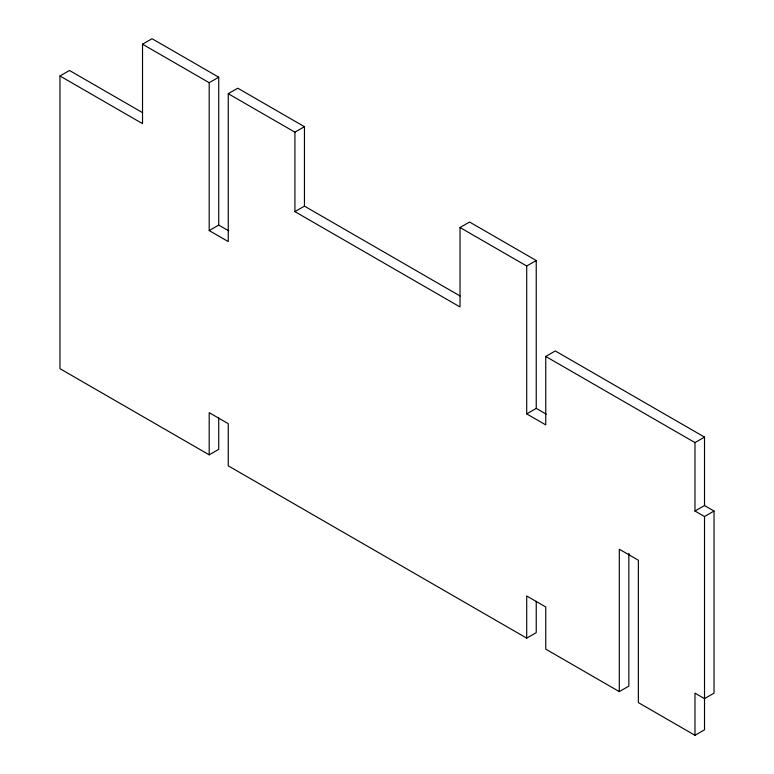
<?xml version="1.0" encoding="UTF-8"?>
<svg xmlns="http://www.w3.org/2000/svg" width="774" height="774" viewBox="0 0 774 774"><rect width="100%" height="100%" fill="white"/><g stroke="black" fill="none" stroke-linecap="round" stroke-linejoin="round"><path stroke-width="1.16" d="M218.723 418.008L218.723 449.336L209.193 454.831L59.966 368.676L59.966 75.978L69.496 70.482L142.639 112.714M59.966 75.978L142.522 123.637L142.522 44.205L152.043 38.7L218.723 77.197L218.723 225.079L228.746 230.865M142.522 44.205L209.193 82.702L218.723 77.197M209.193 82.702L209.193 230.575L228.253 241.575L228.253 93.702L237.773 88.197L304.453 126.694L304.453 206.136L460.153 296.026M228.253 93.702L294.923 132.199L304.453 126.694M209.193 230.575L218.723 225.079M294.923 132.199L294.923 211.631L304.453 206.136M294.923 211.631L460.027 306.959L460.027 227.517L469.557 222.022L536.237 260.519L536.237 408.391L546.26 414.177M460.027 227.517L526.707 266.014L536.237 260.519M526.707 266.014L526.707 413.887L545.757 424.887L545.757 356.446L555.287 350.951L704.514 437.107L704.514 505.548L714.034 511.043L714.034 693.136L704.514 698.641L694.984 693.136L694.984 735.3L704.514 729.805L704.514 516.539L714.034 511.043M526.707 413.887L536.237 408.391M545.757 356.446L694.984 442.602L704.514 437.107M694.984 442.602L694.984 511.043L704.514 505.548M209.193 454.831L209.193 412.668L228.253 423.668L228.253 465.832L526.707 638.144L536.237 632.648L536.237 601.33M526.707 638.144L526.707 595.98L545.757 606.98L545.757 649.144L619.316 691.617L628.846 686.112L628.846 553.391M694.984 511.043L704.514 516.539M694.984 735.3L638.366 702.608L638.366 560.231L619.316 549.24L619.316 691.617"/></g></svg>
